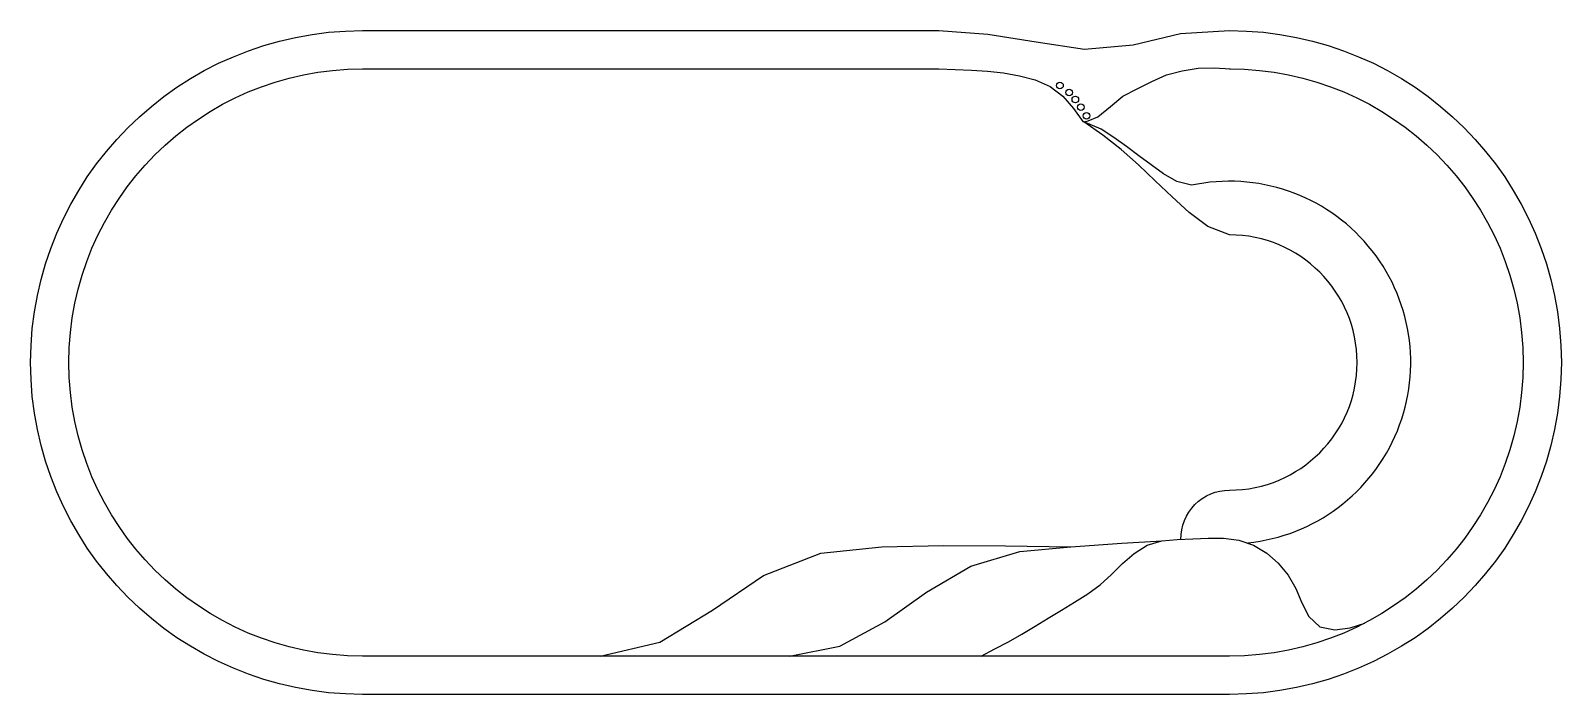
# Model space of a CAD drawing. Header units: millimetres. Extents: x 14.07 to 20.07, y 9.86 to 12.46.
import ezdxf

# ---------------------------------------------------------------- set-up
doc = ezdxf.new("R2010")
doc.units = ezdxf.units.MM
doc.header["$LTSCALE"] = 10
doc.layers.add('piscinas_igui', color=3, linetype='Continuous')

msp = doc.modelspace()

# ---------------------------------------------------------------- linework, layer by layer
at = {"layer": 'piscinas_igui'}
msp.add_lwpolyline([(17.6288, 12.4648), (17.82, 12.4506), (18.0094, 12.4211), (18.1987, 12.3918), (18.3888, 12.4093), (18.5752, 12.4536), (18.7664, 12.4648, -1), (18.7664, 9.8648), (15.3714, 9.8648, -1), (15.3714, 12.4648)], format="xyb", close=True, dxfattribs=at)
msp.add_lwpolyline([(18.7664, 12.3148, -1), (18.7664, 10.0148), (15.3714, 10.0148, -1), (15.3714, 12.3148), (17.6288, 12.3148)], format="xyb", dxfattribs=at)
for points in [[(17.6288, 12.3148), (17.6922, 12.3124), (17.7557, 12.3102), (17.819, 12.3065), (17.882, 12.2988), (17.9445, 12.2877), (18.006, 12.2723), (18.0638, 12.2464), (18.1143, 12.2081), (18.1557, 12.1601), (18.1925, 12.1092), (18.1964, 12.1079), (18.2131, 12.1109), (18.251, 12.1273)], [(18.251, 12.1273), (18.3005, 12.167), (18.349, 12.2078), (18.4051, 12.2372), (18.462, 12.2654), (18.5199, 12.2914), (18.5812, 12.3075), (18.6438, 12.3179), (18.7072, 12.3187), (18.7705, 12.3148)]]:
    msp.add_lwpolyline(points, dxfattribs=at)
at = {"layer": 'piscinas_igui', "color": 2}
msp.add_lwpolyline([(18.8381, 10.4584, 1.056506), (18.6177, 11.859), (18.5603, 11.8733), (18.5087, 11.9042), (18.4594, 11.9386), (18.4111, 11.9744), (18.3629, 12.0104), (18.3141, 12.0456), (18.2643, 12.0793), (18.1964, 12.1079)], format="xyb", dxfattribs=at)
at = {"layer": 'piscinas_igui', "color": 1}
msp.add_lwpolyline([(18.5766, 10.472, -0.418732), (18.7664, 10.6648, 1), (18.7664, 11.6648), (18.682, 11.6977), (18.6091, 11.7519), (18.542, 11.8133), (18.4759, 11.8758), (18.4104, 11.939), (18.3426, 11.9996), (18.2702, 12.0547), (18.1964, 12.1079)], format="xyb", dxfattribs=at)
at = {"layer": 'piscinas_igui', "color": 2}
for points in [[(16.3017, 10.0148), (16.5359, 10.069), (16.7414, 10.1953), (16.9417, 10.3302), (17.1656, 10.4182), (17.4057, 10.4428), (17.6472, 10.4485), (17.8888, 10.447), (18.145, 10.443)], [(17.0435, 10.0148), (17.2401, 10.0536), (17.4165, 10.1487), (17.5806, 10.2647), (17.7534, 10.3665), (17.945, 10.4246), (18.145, 10.443), (18.3454, 10.4568), (18.502, 10.466)], [(17.7936, 10.0148), (17.8473, 10.0426), (17.9007, 10.071), (17.9534, 10.1005), (18.0053, 10.1315), (18.0566, 10.1634), (18.1082, 10.1951), (18.16, 10.2262), (18.2113, 10.2582), (18.26, 10.294), (18.305, 10.3344), (18.3479, 10.3769), (18.3931, 10.417), (18.4442, 10.4492), (18.502, 10.466), (18.5622, 10.4715), (18.6226, 10.4735), (18.683, 10.4764), (18.7435, 10.4766), (18.8033, 10.4688), (18.8604, 10.4492), (18.9124, 10.4185), (18.9578, 10.3787), (18.9959, 10.3318), (19.0258, 10.2794), (19.05, 10.224), (19.0767, 10.1698), (19.1208, 10.1298), (19.1796, 10.1176), (19.2394, 10.1254), (19.2967, 10.1443)]]:
    msp.add_lwpolyline(points, dxfattribs=at)
at = {"layer": 'piscinas_igui', "color": 1}
for centre in [(18.1026, 12.2498), (18.1391, 12.222), (18.1629, 12.1951), (18.1843, 12.1649), (18.207, 12.1306)]:
    msp.add_circle(centre, 0.013, dxfattribs=at)

doc.saveas('drawing.dxf')
